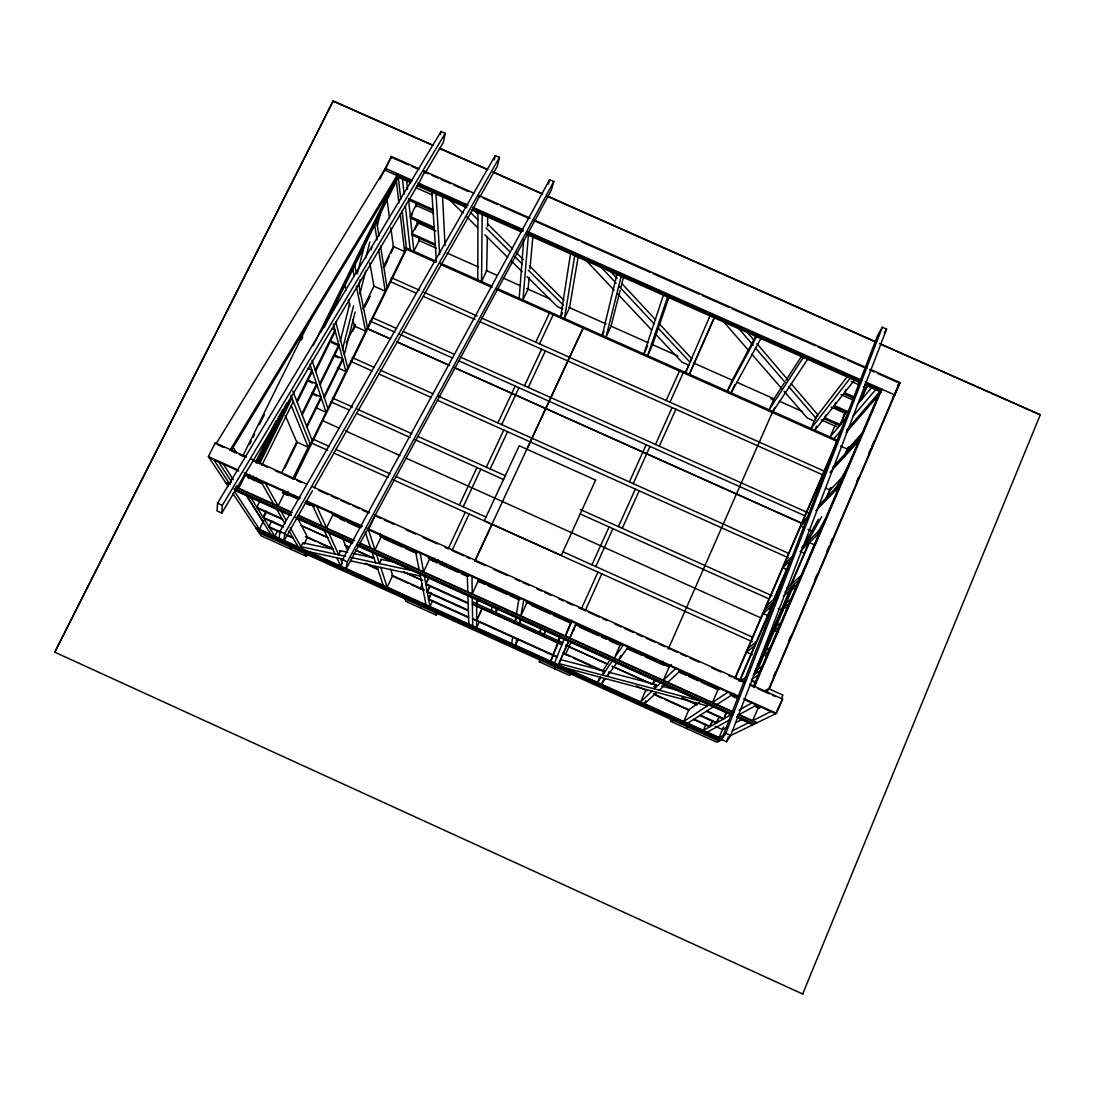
<?xml version="1.0" encoding="UTF-8"?>
<svg xmlns="http://www.w3.org/2000/svg" width="1095" height="1095" viewBox="0 0 1095 1095"><rect width="100%" height="100%" fill="white"/><g stroke="black" fill="none" stroke-linecap="round" stroke-linejoin="round"><path stroke-width="1.5" d="M476.64 606.219L476.612 620.249L482.128 608.272M476.654 599.8L476.64 603.728L478.611 599.471M477.776 279.827L477.967 212.69M482.17 214.565L481.54 281.511L486.7 270.711L487.316 236.657M487.494 226.446L487.686 216.221M491.614 610.49L491.86 606.671M424.969 173.174L443.379 142.377L445.213 133.344L441.052 131.496L217.535 503.18L217.043 510.941L221.806 513.103L418.961 183.235L424.833 171.354M221.806 513.103L222.34 505.342L445.213 133.344M519.194 298.319L523.684 239.928M496.213 608.642L495.912 612.447L497.869 608.177M528.406 235.138L522.958 300.003L528.077 289.162L529.159 277.322M529.939 268.85L532.868 236.684M314.156 487.795L473.752 207.598L479.555 195.677L479.542 197.428L497.281 166.289L499.457 157.406L495.282 155.558L279.937 531.431L278.992 539L283.756 541.163L312.472 490.752M283.756 541.163L284.741 533.607L499.457 157.406M570.509 253.862L560.695 316.825L562.597 312.759M574.724 255.737L564.459 318.508L569.537 307.654L578.092 257.174M515.827 617.512L515.225 621.18L516.525 618.333M516.443 613.816L519.085 597.76M511.652 643.531L512.706 637.139M228.253 486.454L208.379 456.588L215.25 442.818L215.961 443.94L384.496 169.958L397.102 175.57L396.582 178.526L231.538 449.99M516.717 638.96L515.553 645.297L518.209 639.48M520.193 619.496L519.536 623.123L521.48 618.853M523.807 599.896L520.878 615.828L526.9 602.633M342.475 559.737L341.079 567.128L345.869 569.29L551.291 190.27L553.81 181.524L549.622 179.662L342.475 559.737L347.293 561.927L345.869 569.29M440.45 134.507L441.052 131.496M494.201 160.007L495.282 155.558M616.909 274.503L602.25 335.371L604.139 331.292M621.139 276.392L606.028 337.055L611.051 326.173L620.126 290.353M340.162 341.599L349.757 303.548M357.271 273.777L365.62 240.695M342.297 350.058L353.562 305.847M358.558 286.206L360.228 279.649M365.648 258.379L369.823 241.995M620.947 287.095L623.835 275.707M344.282 354.547L355.191 311.965M359.817 293.953L365.689 271.026M371.15 249.728L371.917 246.745M377.269 225.844L381.868 207.954M540.738 628.79L539.767 632.28L541.696 628.01M548.376 184.042L549.622 179.662M545.118 630.761L544.064 634.224L546.008 629.953M570.659 673.918L569.797 675.615L539.329 661.818L539.917 659.998M663.392 295.185L643.874 353.945L647.61 345.746M667.621 297.073L647.651 355.629L652.634 344.706L668.716 297.881M552.893 655.33L550.675 661.202L553.303 655.371M557.588 642.847L553.071 654.865L557.82 644.339M559.668 637.345L558.395 640.712L560.325 636.428M730.693 735.511L886.567 329.143L882.337 327.268L877.738 335.152L721.632 739.481L726.491 741.671L730.693 735.511L725.807 733.294L721.632 739.481M725.807 733.294L882.337 327.268M726.491 741.671L728.326 736.894M554.576 662.981L564.048 639.329M571.248 621.33L565.39 635.962L571.357 622.726L526.175 602.305M802.676 994.027L1040.25 414.813L879.49 343.447M554.549 668.716L555.247 667.033M558.477 664.747L568.414 641.3M575.984 623.479L569.838 637.974L575.792 624.739M560.229 660.846L560.75 659.642L605.357 671.331M569.017 640.671L558.984 663.556L700.951 701.252M572.972 631.363L574.3 628.27L572.986 631.158M781.406 698.706L782.911 695.147L768.663 688.714L764.365 691.219M730.488 735.635L776.492 713.324L782.569 699.021L749.842 684.238M758.411 707.274L752.689 720.674L770.894 711.558M773.316 676.984L775.328 672.262M788.742 640.835L790.754 636.113M814.913 579.542L816.925 574.82M826.985 551.25L828.997 546.528M830.352 543.394L832.364 538.672M856.509 482.087L858.521 477.379M868.595 453.809L870.607 449.087M871.948 445.952L873.961 441.23M767.143 692.259L768.663 688.714M769.019 688.317L899.022 383.77L897.996 384.92M769.374 688.81L900.063 382.607L870.402 369.426M724.616 716.185L726.45 711.914M739.919 680.816L773.932 601.785M861.491 398.115L865.351 389.163L868.116 385.823M726.45 712.982L724 718.69L706.891 710.942M861.122 400.017L866.268 388.041L863.271 386.713M723.59 726.998L719.087 737.482L724.972 734.54M826.068 498.307L830.352 488.165M845.641 452.728L847.776 447.773M825.616 500.36L831.091 487.617M844.45 456.505L848.625 446.774M790.864 584.538L808.562 543.325M791.617 583.881L809.356 542.559L814.954 545.077M791.247 586.811L753.292 675.273L760.341 670.605M753.976 674.821L792.013 586.154M756.029 673.452L794.34 584.155M753.415 686.743L879.956 391.531M753.798 687.058L880.941 390.395M754.099 687.564L881.927 389.245L846.599 430.13M709.957 315.907L685.566 372.546L689.261 364.334M718.238 689.111L712.462 702.484L727.997 692.177M705.919 724.466L703.373 730.365L730.871 714.789M712.284 720.743L709.683 726.793L693.559 719.497M840.193 424.285L844.478 414.362M712.831 720.428L710.217 726.491L694.066 719.169M734.718 678.476L836.922 441.34M735.197 678.311L837.182 441.668M718.347 718.361L716.335 723.029L699.76 715.514M719.607 716.459L716.91 722.7L700.294 715.172M773.686 599.526L790.494 560.476M732.473 696.242L733.773 693.231M774.357 598.938L791.206 559.805M739.317 681.227L773.248 602.359M816.651 426.092L814.844 430.225L854.401 380.17M825.945 414.895L824.727 417.729L840.399 424.723L845.299 413.362L831.064 407.012M835.622 402.618L834.363 405.533L849.008 412.062M845.833 389.656L844.546 392.64L855.099 397.334M722.371 739.577L716.869 742.246L670.92 721.427L672.262 718.375M784.047 391.257L807.371 418.098L814.242 421.164L817.842 414.868L791.233 383.77M714.186 317.783L689.357 374.244L714.871 316.537M645.79 690.22L640.63 701.95L652.004 691.082M652.716 684.567L654.769 679.899M661.531 664.446L662.968 661.27M668.347 648.911L772.386 412.295M645.831 700.786L644.544 703.715L656.849 692.382M774.767 407.408L772.947 411.528L807.576 359.338M600.169 676.6L597.569 682.445L601.018 677.435M756.385 335.015L732.213 380.198L727.326 391.175L756.604 336.658M603.427 679.831L601.483 684.211L605.494 678.626M734.786 384.632L731.118 392.872L760.847 338.547M620.222 644.818L614.322 658.095L623.397 644.9M608.943 672.262L607.123 676.34L616.622 663.105M620.742 655.686L618.771 660.107L628.147 647.049M565.472 654.536L571.029 642.176M585.278 610.545L601.798 573.835M622.275 528.365L639.179 490.806M659.299 446.144L675.902 409.256M591.943 564.815L609.053 526.941M629.392 481.909L646.187 444.721M666.171 400.496L679.927 370.055M570.221 623.219L571.617 620.126M595.803 566.553L612.885 528.68M633.211 483.634L650.006 446.432M669.962 402.193L683.704 371.739M581.404 608.793L597.938 572.096M618.429 526.627L635.36 489.082M655.481 444.433L672.111 407.559M539.329 661.818L540.697 658.793M481.43 610.353L476.612 620.797L476.585 627.654L479.268 621.85M478.323 580.678L472.232 593.832L471.986 576.476M405.205 598.979L405.848 601.36L436.152 615.089L437.562 612.078M474.724 561.365L583.115 328.062M474.724 561.461L492.517 523.164M526.996 448.964L583.087 328.24M430.034 585.442L427.173 591.56L468.359 610.202M427.994 590.657L430.143 586.085M440.724 564.692L442.161 561.625M448.238 548.65L465.265 512.282M486.344 467.236L503.768 430.02M524.491 385.768L541.601 349.223M431.307 592.997L428.528 598.951L468.578 617.087M430.718 595.091L428.638 599.554L468.592 617.648M444.584 566.43L446.021 563.377M452.084 550.402L469.098 514.02M490.177 468.947L507.574 431.731M528.283 387.466L545.378 350.906M432.607 600.731L429.911 606.52L424.354 576.134M429.719 558.71L423.573 571.823L420.138 553.043M420.097 588.727L422.246 584.141M433.004 561.201L434.441 558.135M459.353 505.055L476.955 467.524M497.896 422.903L515.184 386.042M535.742 342.215L549.909 312.034M429.021 576.736L425.736 583.731L468.14 602.907M426.516 583.005L428.474 578.817M436.864 562.939L438.301 559.887M463.185 506.78L480.773 469.249M501.702 424.614L518.975 387.739M539.52 343.898L553.673 313.717M381.471 559.422L379.486 563.596L376.516 554.494M369.125 528.118L375.024 515.772M340.572 550.812L338.656 554.809L328.76 532.895M304.054 544.283L307.531 537.111L297.429 517.825M232.961 493.53L261.048 535.77L306.271 556.246L307.722 553.262M271.793 520.796L268.905 526.681L280.854 532.088M292.871 478.597L310.049 443.434M414.909 229.635L417.606 224.133M285.822 494.694L287.314 491.641M293.268 479.432L406.368 247.976M286.712 494.543L288.204 491.477M294.199 479.213L406.519 249.29L402.139 210.924M277.706 530.596L274.913 536.317L250.796 497.623M319.74 383.702L338.848 344.774L329.828 340.737M320.096 384.797L339.163 345.965L331.662 342.598M281.319 473.382L297.046 441.299M284.741 468.14L297.443 442.229M346.212 342.721L355.245 324.298M362.774 308.954L374.052 285.932M383.072 267.508L393.611 246.019M352.658 331.292L355.656 325.16M369.864 296.156L364.512 307.079L369.905 296.348M384.03 267.248L389.286 256.531M390.792 253.465L393.803 247.306M384.112 267.358L387.11 261.253M306.6 426.188L320.944 396.924L312.061 392.927M306.983 427.173L321.287 397.978M266.003 511.214L263.033 517.264L282.989 526.298M266.496 512.036L263.539 518.072L283.441 527.078M412.555 213.84L410.474 218.069L434.236 228.663M323.969 396.582L342.543 358.654L335.234 355.369M263.662 520.755L259.474 529.323L234.426 491.217M324.312 397.622L342.844 359.776M254.327 480.595L255.888 477.434M261.869 465.279L293.296 401.509M296.772 401.085L311.979 370.219L307.804 368.344M297.21 402.193L312.362 371.397M315.25 370.083L334.933 330.101L331.84 328.719M315.634 371.246L335.262 331.361M301.823 413.992L316.578 383.948L307.462 379.842M260.213 500.388L256.819 507.3L282.086 518.729M302.234 415.032L316.948 385.057M245.171 475.298L238.778 488.247L236.958 485.4M248.004 477.653L249.578 474.463M255.628 462.2L276.063 420.808M313.156 345.678L397.923 173.941L400.797 199.139M248.633 478.488L250.139 475.435M256.175 463.199L282.606 409.653M320.89 332.072L398.703 174.406M257.53 462.555L287.041 402.741M324.134 327.569L398.306 177.253M258.995 462.911L291.503 396.992M251.987 479.186L253.492 476.12M259.529 463.897L291.954 398.128M231.373 449.84L232.879 446.801L236.191 452.399M242.625 456.369L312.445 315.415M379.992 179.06L391.216 156.407L419.317 168.89M391.326 157.256L385.413 169.177L385.303 168.329L411.871 180.155M231.237 481.321L229.813 484.195L213.785 459.777M249.769 444.105L251.289 441.039M253.054 437.466L254.574 434.414M259.625 424.217L264.415 414.54M301.289 340.093L302.795 337.041M333.208 100.918L54.75 652.168L333.208 100.918L433.1 145.265M347.293 561.927L553.81 181.524M803.456 545.803L818.403 519.194M835.02 489.643L849.145 464.513M805.81 544.886L821.688 516.689M840.084 484.031L845.107 475.134M817.376 533.169L825.808 518.291M884.267 333.085L886.567 329.143M229.95 450.264L397.102 175.57M784.034 383.305L773.987 398.826L769.142 409.831L803.333 357.435M785.854 380.485L802.293 355.095M602.784 670.742L610.421 659.395M602.797 673.425L604.399 671.084L602.592 675.136L612.242 661.12M848.146 375.489L815.83 417.482L811.039 428.528L850.144 378.268M837.004 423.382L834.855 425.969L830.078 437.028L847.489 416.278M843.437 415.607L846.668 411.72M857.275 404.603L871.428 387.739M833.897 438.725L842.698 428.391M852.594 416.771L875.685 389.628M846.079 432.634L878.19 395.637M900.063 382.607L894.273 395.528L894.793 394.966L865.091 381.758M892.753 397.225L893.766 396.103M863.572 431.581L847.571 449.237L840.412 446.035M820.128 481.239L822.372 478.775M832.474 467.688L860.519 436.878M821.962 481.198L818.526 484.962L821.401 486.248M830.01 472.41L858.74 441.025M843.629 475.914L830.024 490.108L825.712 488.178M802.389 522.397L808.219 516.388M818.718 505.548L840.878 482.69M807.727 519.016L800.76 526.161L803.648 527.462M815.857 510.681L839.085 486.864M651.812 684.224L655.426 680.625M671.481 664.651L669.182 666.951L663.337 680.269L675.642 668.511M653.838 686.907L656.179 684.635L654.317 688.878L660.518 682.965M784.485 563.952L793.013 555.781M801.54 547.623L821.045 528.953M792.547 558.532L782.843 567.744L787.195 569.701M801.034 550.47L819.238 533.183M659.231 690.178L664.911 684.95M667.799 682.281L680.406 670.66M766.418 605.863L777.956 595.803M786.922 587.988L801.02 575.696M764.762 609.696L777.518 598.678M785.06 592.162L799.186 579.967M771.551 606.301L763.119 613.529L767.486 615.5M772.235 605.727L774.699 603.619M783.308 596.255L789.468 590.985M797.352 584.237L792.534 588.371L795.381 589.644M786.224 603.071L790.96 599.17M789.112 603.468L784.403 607.314L787.264 608.601M1040.25 414.813L880.531 344.2M776.232 626.354L780.831 622.795M748.186 648.158L756.221 641.944M754.51 645.913L746.516 652.031L752.374 654.659M778.983 627.106L774.411 630.611L778.709 632.54M765.816 650.649L770.264 647.446M768.403 651.785L763.981 654.919L766.856 656.22M670.92 721.427L672.727 720.154M699.705 702.128L688.878 709.711L683.759 721.482L708.889 704.838M741.055 680.501L746.68 676.71M757.877 669.168L762.202 666.253M751.567 679.461L758.465 674.958M687.687 723.261L713.283 706.836M716.924 704.496L732.774 694.339M686.223 728.367L688.084 727.217M739.043 710.162L751.813 702.935M707.302 732.144L729.393 720.017M739.262 714.597L756.577 705.098M726.943 727.272L722.467 729.612L715.103 726.286M735.881 722.577L743.327 718.662M782.569 699.021L775.671 713.721L744.532 699.65M716.828 738.605L718.457 737.797M732.322 730.858L748.501 722.768M332.716 549.156L302.781 542.846L300.92 546.692L345.746 556.328M339.368 550.552L347.676 552.304M352.658 553.358L374.285 557.903M380.937 559.312L397.553 562.816M350.728 557.41L412.158 570.618M308.954 551.729L343.871 559.367M350.523 560.818L420.384 576.093M608.669 672.193L656.589 684.745M661.544 686.045L679.721 690.808M565.526 667.936L707.315 705.892M439.341 148.03L487.727 169.52M493.968 172.285L542.353 193.774M547.035 195.841L874.809 341.366M333.277 101.233L431.772 144.964M439.601 148.427L486.508 169.26M492.75 172.038L542.791 194.253M547.486 196.333L875.836 342.119M423.998 170.971L473.943 193.185M478.624 195.266L530.131 218.165M533.251 219.547L867.281 368.043M392.722 157.872L408.599 164.934M411.583 166.262L417.975 169.095M424.066 171.805L428.734 173.886M431.854 175.268L438.287 178.129M441.203 179.429L450.784 183.686M453.905 185.082L460.16 187.861M461.474 188.436L467.976 191.324M483.306 198.14L489.848 201.056M491.094 201.603L497.65 204.532M500.442 205.764L528.515 218.247M533.593 220.506L571.097 237.177M572.165 237.642L578.913 240.64M581.513 241.803L590.876 245.964M591.409 246.197L600.785 250.372M601.785 250.81L620.495 259.132M621.098 259.406L630.474 263.566M631.404 263.991L650.115 272.299M653.222 273.682L669.524 280.936M670.373 281.305L679.735 285.466M680.474 285.795L699.212 294.131M702.347 295.527L728.9 307.325M732.035 308.722L748.323 315.962M749.213 316.359L758.589 320.534M759.232 320.821L777.943 329.13M781.063 330.512L807.562 342.297M808.589 342.762L815.364 345.76M817.965 346.923L827.341 351.098M827.834 351.303L837.182 355.464M838.277 355.957L844.984 358.927M847.653 360.118L857.029 364.293M857.453 364.471L863.681 367.249M869.526 369.85L874.221 371.93M877.725 373.491L886.717 377.488M887.073 377.652L898.119 382.552M418.126 182.933L468.14 205.176M472.821 207.27L522.835 229.512M527.53 231.592L861.97 380.362M396.349 174.037L412.048 181.017M418.194 183.755L466.634 205.299M472.835 208.05L522.78 230.279M527.448 232.359L861.491 380.95M865.844 382.88L881.79 389.971M398.005 175.556L410.611 181.168M418.263 184.562L466.867 206.188M472.835 208.844L523.123 231.209M527.393 233.112L861.026 381.539M865.31 383.442L881.297 390.545M396.664 176.528L410.707 182.769M416.949 185.548L466.867 207.749M471.548 209.843L521.466 232.044M525.6 233.878L859.986 382.648M864.667 384.728L881.379 392.161M415.703 187.573L432.525 195.047M851.226 381.347L858.754 384.701M408.476 198.496L432.963 209.405M408.627 200.043L433.059 210.924M843.67 393.748L854.196 398.429M433.716 213.238L415.867 205.299L410.324 216.605L434.14 227.226M840.864 394.542L854.032 400.4M833.541 406.574L848.146 413.089M436.002 230.977L417.469 222.723L412.076 233.755L435.262 244.089M412.226 235.138L435.358 245.458M823.946 418.728L839.591 425.695M419.084 240.558L436.221 248.209M447.13 253.068L478.31 266.975M486.098 270.438L497.007 275.31M503.235 278.089L520.385 285.74M526.613 288.519L549.991 298.935M568.702 307.284L606.11 323.956M610.777 326.05L648.185 342.721M651.306 344.117L677.805 355.93M693.381 362.883L732.35 380.252M737.017 382.333L774.425 399.018M779.106 401.099L802.484 411.528M821.182 419.864L836.772 426.817M770.88 398.717L774.001 400.113M562.721 308.982L557.273 306.559L527.078 276.624M688.851 365.237L682.021 362.199L655.097 333.633M405.903 247.771L435.687 261.048M440.368 263.142L491.847 286.11M496.528 288.204L838.236 440.669M406.231 249.154L435.906 262.403M440.601 264.497L492.148 287.506M496.843 289.586L837.415 441.559M391.257 277.637L419.371 290.202M424.066 292.297L477.16 316.031M481.841 318.125L825.438 471.671M391.038 281.935L415.949 293.063M423.738 296.54L475.107 319.507M479.788 321.601L822.304 474.696M373.34 318.084L396.705 328.555M402.933 331.333L454.329 354.356M460.557 357.148L807.836 512.665M370.014 321.027L394.939 332.196M399.607 334.276L452.577 358.01M458.805 360.803L804.661 515.704M367.277 328.5L390.545 338.93M396.76 341.708L449.525 365.36M454.192 367.441L802.457 523.492M367.304 328.678L390.587 339.108M396.787 341.886L449.539 365.525M454.192 367.605L802.334 523.602M807.987 529.391L812.312 531.335M800.021 551.428L804.62 553.481M352.152 357.504L373.97 367.29M380.211 370.096L433.196 393.871M437.863 395.966L788.496 553.317M350.373 361.172L372.19 370.959M378.432 373.765L431.43 397.553M437.671 400.359L788.427 557.793M334.084 355.848L338.464 357.805M337.438 367.715L345.993 371.547L333.318 324.079M307.846 380.964L312.404 383.004M332.346 397.978L352.631 407.094M357.298 409.201L411.884 433.743M418.112 436.549L505.438 475.819M580.295 509.476L772.098 595.735M330.539 401.673L349.264 410.091M357.066 413.609L410.105 437.466M414.786 439.56L503.7 479.555M580.145 513.938L768.895 598.842M312.431 393.995L316.866 395.979M778.244 608.437L782.747 610.462M316.072 407.764L326.091 412.267L309.981 364.293M322.245 420.425L339.382 428.268M345.555 430.924L399.962 455.547M406.163 458.203L761.627 618.251M278.404 416.511L281.251 417.797L280.471 416.045M312.349 438.808L329.458 446.514M335.672 449.32L390.107 473.848M396.322 476.654L486.522 517.305M562.721 551.647L752.457 637.153M312.075 443.242L327.638 450.25M333.865 453.056L388.314 477.598M392.982 479.706L752.347 641.697M752.306 680.556L756.577 682.486M751.635 680.98L755.892 682.91M215.25 442.818L246.43 456.889M251.097 459.01L307.216 484.346M311.883 486.454L369.549 512.501M374.23 514.609L745.161 682.117M217.508 444.638L223.75 447.458M231.551 450.976L236.219 453.097M239.34 454.493L245.567 457.313M253.369 460.831L258.037 462.939M261.157 464.348L267.399 467.168M275.187 470.686L279.868 472.794M282.975 474.203L293.884 479.131M297.005 480.541L301.686 482.649M318.768 490.368L328.185 494.625M331.292 496.021L337.534 498.841M340.641 500.251L350.003 504.48M353.11 505.876L359.352 508.696M362.472 510.106L368.7 512.925M374.942 515.731L381.17 518.551M384.29 519.961L393.639 524.176M406.108 529.816L415.457 534.032M423.163 537.522L437.275 543.886M445.076 547.418L448.197 548.814M452.865 550.936L463.774 555.863M466.894 557.259L470.015 558.669M474.683 560.791L485.591 565.718M493.393 569.236L507.423 575.573M515.211 579.091L519.892 581.199M522.999 582.608L529.241 585.428M537.029 588.946L541.71 591.054M544.831 592.463L551.059 595.269M558.847 598.801L563.528 600.909M566.649 602.318L572.877 605.124M578.776 607.793L585.346 610.764M588.467 612.173L599.376 617.101M602.496 618.511L607.164 620.619M614.966 624.136L621.193 626.956M624.314 628.352L633.663 632.582M636.784 633.991L643.011 636.811M646.132 638.207L655.481 642.437M658.601 643.846L664.843 646.666M667.95 648.062L677.312 652.291M680.419 653.701L686.661 656.507M689.768 657.917L699.13 662.146M711.599 667.772L720.948 672.001M728.736 675.519L731.857 676.929M734.129 677.956L744.326 682.555M750.554 685.374L753.675 686.784M757.918 688.687L769.265 693.819M772.386 695.229L775.493 696.639M208.379 456.588L237.957 469.947M244.185 472.766L300.222 498.088M306.436 500.894L362.472 526.216M367.14 528.324L739.139 696.447M743.806 698.555L776.492 713.324M209.104 457.669L238.683 471.042M244.91 473.848L299.387 498.471M305.614 501.277L360.091 525.901M367.865 529.419L738.317 696.844M244.294 474.915L262.992 483.36M283.235 492.504L298.798 499.539M305.026 502.359L314.375 506.588M333.058 515.033L361.09 527.694M379.787 536.139L417.154 553.043M428.063 557.971L468.55 576.271M477.899 580.487L519.947 599.499M576.011 624.834L621.166 645.242M627.394 648.062L669.442 667.06M678.79 671.29L719.278 689.59M730.173 694.517L737.962 698.035M755.098 705.769L759.766 707.89M248.031 477.31L262.061 483.648M282.305 492.791L288.546 495.611M305.683 503.358L310.35 505.466M339.956 518.852L344.624 520.96M347.745 522.37L358.654 527.297M383.578 538.562L402.276 547.021M405.383 548.431L414.731 552.646M430.308 559.696L436.549 562.501M439.656 563.911L458.353 572.37M461.474 573.78L467.702 576.586M478.611 581.513L484.839 584.333M487.959 585.743L506.656 594.188M509.764 595.598L519.112 599.827M531.581 605.467L550.279 613.912M553.386 615.322L568.962 622.357M579.871 627.284L598.568 635.743M601.689 637.153L606.356 639.261M609.477 640.671L620.386 645.598M626.614 648.418L642.19 655.453M645.311 656.863L663.994 665.308M679.584 672.357L685.812 675.177M688.933 676.587L698.281 680.803M701.389 682.212L716.965 689.261M732.555 696.297L737.222 698.405M754.359 706.152L759.04 708.273M225.433 482.211L230.087 484.318M235.849 486.919L292.283 512.446M298.497 515.252L354.479 540.574M359.146 542.682L733.842 712.147M738.509 714.255L757.165 722.7M226.063 483.155L229.17 484.565M235.398 487.384L291.393 512.706M297.607 515.526L353.603 540.848M359.831 543.654L733.116 712.489M737.784 714.597L756.44 723.042M234.179 488.808L290.243 514.171M298.018 517.689L352.535 542.34M357.203 544.461L732.514 714.214M737.181 716.335L754.318 724.082M234.481 489.273L291.051 514.869M296.69 517.415L352.686 542.737M357.353 544.845L732.185 714.405M736.853 716.513L753.962 724.247M234.344 489.533L291.448 515.362M295.554 517.223L352.234 542.86M356.915 544.981L732.555 714.898M737.236 717.02L753.606 724.425M235.425 490.669L289.97 515.348M296.211 518.168L352.316 543.558M356.997 545.666L732.651 715.596M737.318 717.704L752.908 724.753M472.342 601.785L562.707 642.655M301.193 525.518L327.638 537.481M349.428 547.336L344.761 545.228L349.469 547.445M403.877 571.973L422.56 580.418M612.297 666.266L651.169 683.855L612.242 666.335M697.173 704.674L681.843 697.734L697.091 704.728M301.248 525.627L327.692 537.59M403.904 572.083L422.574 580.528M472.369 603.673L562.063 644.257M482.717 608.546L557.916 642.573M472.383 604.303L561.858 644.777M257.352 508.148L282.565 519.55M425.859 584.401L468.154 603.537M706.33 711.298L723.398 719.032M306.34 536.577L332.798 548.554M365.484 563.336L377.926 568.976M391.928 575.313L424.614 590.109M563.117 652.798L603.578 671.112M636.263 685.908L647.159 690.836M653.386 693.655L689.179 709.847M305.313 536.659L316.222 541.587M319.329 542.997L330.238 547.938M369.193 565.567L376.981 569.099M392.558 576.148L408.134 583.197M411.255 584.607L422.164 589.548M563.939 653.715L570.166 656.535M573.274 657.944L591.971 666.403M595.091 667.813L601.319 670.633M655.85 695.325L662.078 698.145M665.199 699.554L688.563 710.121M427.283 592.19L468.386 610.791M472.588 618.429L557.095 656.685M217.535 503.18L222.34 505.342M279.937 531.431L284.741 533.607M286.822 534.798L292.789 537.494M472.602 618.976L556.903 657.151M269.384 527.448L281.292 532.841M285.768 534.866L293.214 538.234M255.614 527.571L721.701 738.673M256.093 528.31L722.467 739.522M257.64 530.623L720.729 740.371M259.077 532.786L719.1 741.164M54.75 652.168L802.813 994.082M448.58 198.811L463.075 213.183M466.689 216.769L477.571 227.541M484.811 234.727L507.765 257.476M511.379 261.062L522.247 271.834M463.144 205.107L465.553 207.516M470.385 212.334L477.639 219.575M486.084 228.006L510.243 252.11M515.074 256.928L522.329 264.169M528.365 270.191L563.391 305.149M474.094 210.254L477.625 213.785M487.549 223.736L512.597 248.866M516.183 252.452L523.342 259.638M529.309 265.62L563.911 300.317M586.03 260.377L614.117 290.175M617.635 293.898L651.58 329.91M601.114 267.153L616.143 283.222M619.606 286.931L654.276 324.01M657.753 327.72L690.11 362.322L691.766 358.654L659.135 323.586M610.421 271.218L617.156 278.458M621.85 283.509L655.645 319.836M721.824 319.658L748.487 350.332M751.827 354.178L781.816 388.698M738.755 328.514L753.141 345.24M755.358 347.813L785.252 382.552M788.564 386.412L816.24 418.577M746.023 330.923L753.743 339.943M756.864 343.584L787.907 379.883M218.644 461.98L231.606 481.978M223.325 464.088L233.317 479.719M246.471 495.679L271.054 534.579M245.91 494.297L263.197 521.699M289.573 546.706L291.188 549.416M250.536 476.722L252.261 479.637M255.696 477.803L257.393 480.732M260.542 480.91L273.723 504.056M276.761 509.367L284.974 523.78M289.08 530.979L298.114 546.829M265.209 483.032L278.116 506.041L284.467 493.065L282.907 490.081M281.087 511.338L286.096 520.276M290.284 527.722L301.974 548.581M304.711 553.454L306.271 556.246M259.734 458.093L260.583 459.681M261.815 453.864L262.663 455.479M270.123 437.014L270.944 438.684M272.203 432.812L273.011 434.51M312.061 504.206L322.108 525.928M324.421 530.938L335.097 554.043M336.849 557.834L340.682 566.101M316.756 506.314L326.515 527.927L332.798 514.91L331.552 511.912M340.367 558.601L342.461 563.227M282.537 411.871L283.304 413.636M285.316 415.498L296.704 441.997L308.215 447.184L291.27 405.615M342.174 537.426L347.43 550.046M290.777 395.172L310.419 444.351M292.83 391.011L312.253 440.601M365.278 532.225L370.575 547.856M372.163 552.523L375.64 562.762M376.926 566.594L383.318 585.414M312.007 360.2L327.911 408.558M368.385 529.651L374.996 549.854L381.211 536.796L380.252 533.552M380.731 567.429L387.192 587.166L392.64 575.641L390.737 569.154M335.727 321.711L347.786 367.865M344.624 283.482L346.116 290.038M348.361 299.879L349.866 306.436M352.864 319.548L354.356 326.105L365.703 331.196L356.286 286.151M420.521 606.014L421 608.218M352.795 269.466L354.191 276.145M354.794 265.414L356.464 273.599M358.476 283.4L367.496 327.542M415.429 550.908L419.152 569.824M420.001 574.163L426.023 604.755M369.781 262.827L373.942 286.151L385.248 291.202L378.637 249.906M435.796 612.83L436.152 615.089M374.682 225.132L377.05 239.997M376.653 221.122L378.993 236.068M380.54 246.046L387.014 287.588M386.973 199.263L389.478 217.837M390.847 227.965L393.365 246.539L404.616 251.563L400.277 214.716M391.216 156.407L391.421 158.104M396.349 181.222L398.908 202.999M402.495 179.115L404.123 194.226M405.396 205.983L410.119 249.646M406.683 180.976L407.532 189.353M408.558 199.399L413.883 251.33L419.125 240.571L418.81 237.177M415.676 203.123L416.004 206.777M417.236 220.15L417.701 225.255M431.813 192.159L436.412 261.377M436.002 194.02L439.656 254.642M442.585 197.141L445.035 245.608M467.264 574.341L467.811 591.834M467.935 595.844L468.811 624.136M472.287 597.815L472.698 625.888M595.625 480.089L561.297 555.439L484.291 520.741L519.208 445.774L595.625 480.089M372.765 557.903L355.656 550.155L372.806 557.998M607.629 664.159L565.636 645.16L607.574 664.227"/></g></svg>
